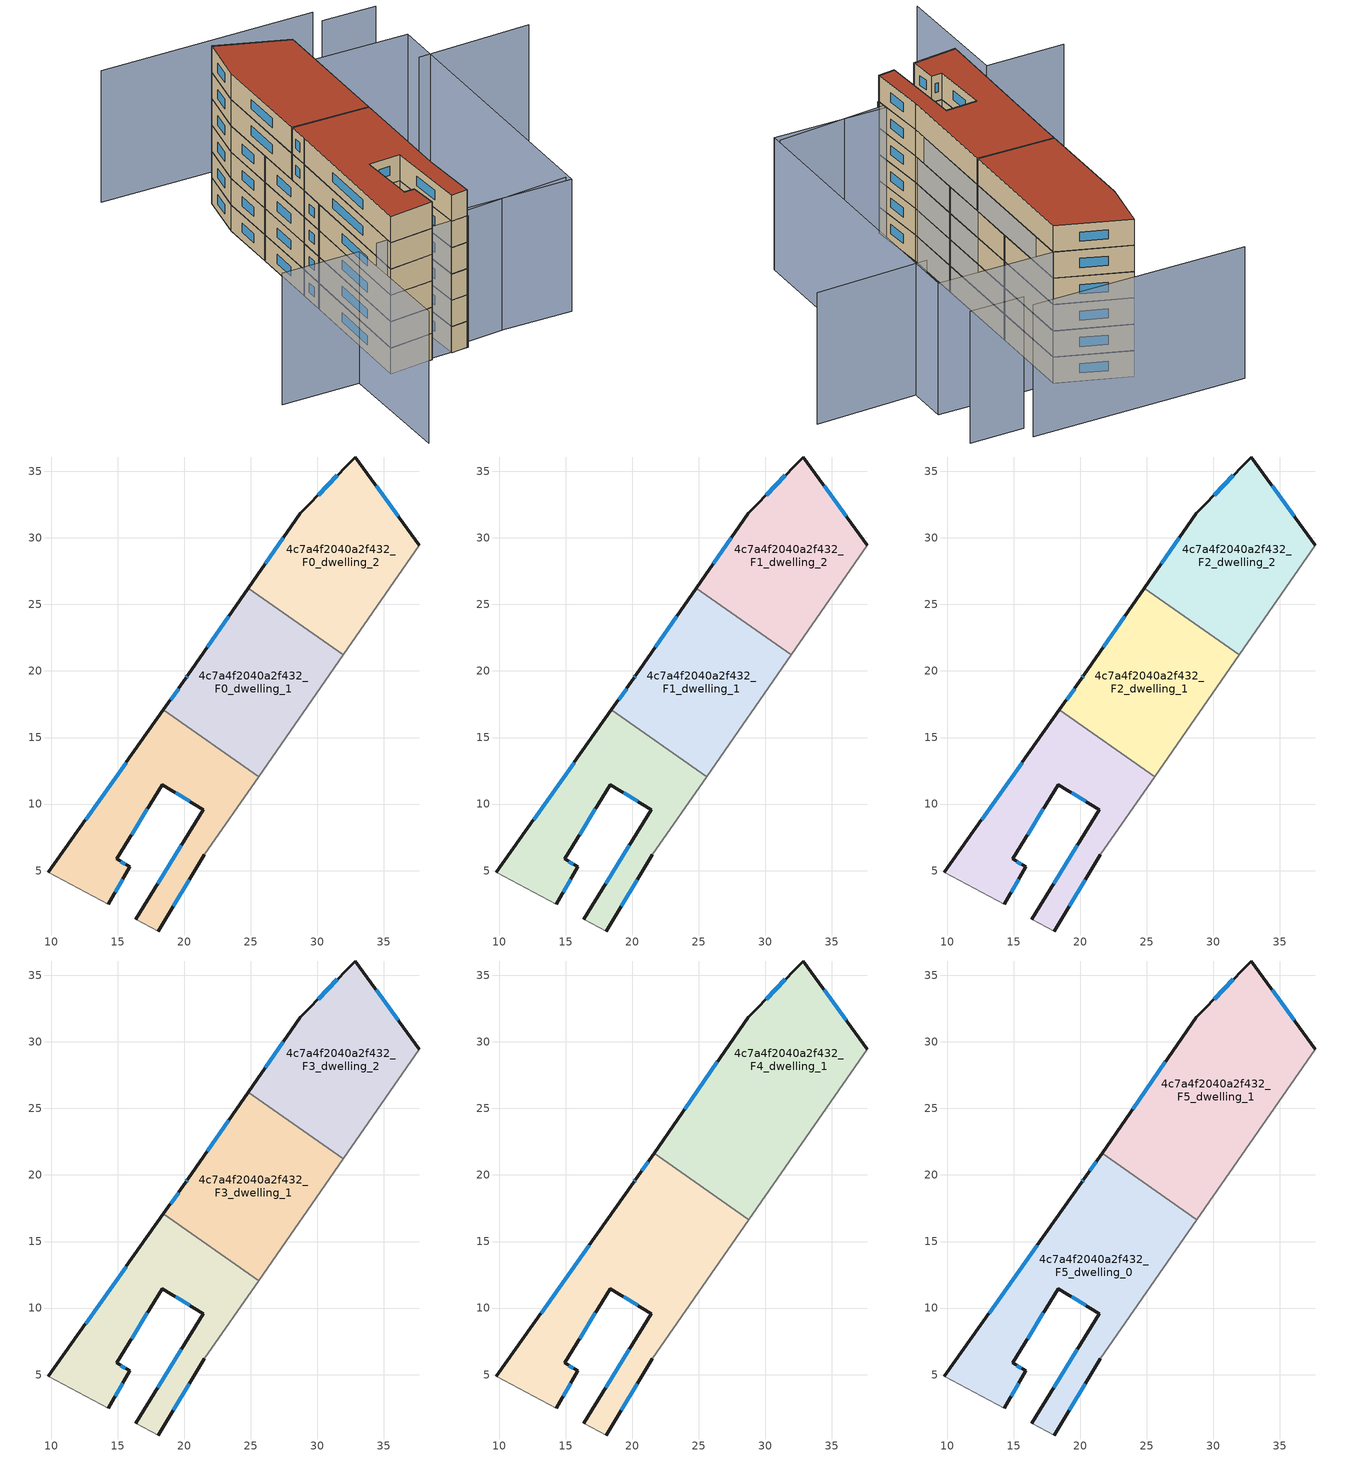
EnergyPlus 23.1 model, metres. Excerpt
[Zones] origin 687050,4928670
4c7a4f2040a2f432_F0_dwelling_0
 floor ground (EU_floor_Construction): 21.52,6.19 25.6,12.07 18.44,17.08 9.81,4.87 14.3,2.47 15.89,5.29 14.93,5.88 18.35,11.47 21.42,9.59 16.37,1.35 18.05,0.47 z0
 wall outside (EU_wall_Construction): 9.81,4.87 18.44,17.08 / 21.52,6.19 18.05,0.47 / 16.37,1.35 21.42,9.59 18.35,11.47 14.93,5.88 15.89,5.29 14.3,2.47 z0:3
 wall adiabatic (EU_wall_Construction): 14.3,2.47 9.81,4.87 / 25.6,12.07 21.52,6.19 / 18.05,0.47 16.37,1.35 z0:3
 wall to 4c7a4f2040a2f432_F0_dwelling_1 (EU_wall_Construction): 18.44,17.08 25.6,12.07 z0:3
 window (EU_Window_Construction): 17.24,9.65 16.05,7.69 / 15.25,5.68 15.58,5.48 / 15.38,4.37 14.82,3.38 / 12.61,8.84 15.63,13.11 / 20.4,4.33 19.18,2.33 / 18.02,4.03 19.78,6.91 / 20.43,10.2 19.35,10.85 z0.98:2.02
4c7a4f2040a2f432_F0_dwelling_1
 floor ground (EU_floor_Construction): 25.6,12.07 31.95,21.23 24.82,26.23 20.27,19.67 20.12,19.46 18.44,17.08 z0
 wall outside (EU_wall_Construction): 18.44,17.08 20.12,19.46 20.27,19.67 24.82,26.23 z0:3
 wall to 4c7a4f2040a2f432_F0_dwelling_2 (EU_wall_Construction): 24.82,26.23 31.95,21.23 z0:3
 wall adiabatic (EU_wall_Construction): 31.95,21.23 25.6,12.07 z0:3
 window (EU_Window_Construction): 18.99,17.85 19.58,18.68 / 20.17,19.52 20.23,19.6 / 21.75,21.8 23.34,24.09 z0.98:2.02
4c7a4f2040a2f432_F0_dwelling_2
 floor ground (EU_floor_Construction): 31.95,21.23 37.64,29.46 32.86,36.08 28.7,31.83 24.82,26.23 z0
 wall outside (EU_wall_Construction): 24.82,26.23 28.7,31.83 32.86,36.08 37.64,29.46 z0:3
 wall adiabatic (EU_wall_Construction): 37.64,29.46 31.95,21.23 z0:3
 window (EU_Window_Construction): 26.08,28.05 27.44,30.01 / 30.06,33.21 31.51,34.7 / 34.42,33.92 36.09,31.61 z0.98:2.02
4c7a4f2040a2f432_F1_dwelling_0
 floor to 4c7a4f2040a2f432_F0_dwelling_0 (EU_floor_Construction): 21.52,6.19 25.6,12.07 18.44,17.08 9.81,4.87 14.3,2.47 15.89,5.29 14.93,5.88 18.35,11.47 21.42,9.59 16.37,1.35 18.05,0.47 z3
 wall outside (EU_wall_Construction): 9.81,4.87 18.44,17.08 / 21.52,6.19 18.05,0.47 / 16.37,1.35 21.42,9.59 18.35,11.47 14.93,5.88 15.89,5.29 14.3,2.47 z3:6
 wall adiabatic (EU_wall_Construction): 14.3,2.47 9.81,4.87 / 25.6,12.07 21.52,6.19 / 18.05,0.47 16.37,1.35 z3:6
 wall to 4c7a4f2040a2f432_F1_dwelling_1 (EU_wall_Construction): 18.44,17.08 25.6,12.07 z3:6
 window (EU_Window_Construction): 17.24,9.65 16.05,7.69 / 15.25,5.68 15.58,5.48 / 15.38,4.37 14.82,3.38 / 12.61,8.84 15.63,13.11 / 20.4,4.33 19.18,2.33 / 18.02,4.03 19.78,6.91 / 20.43,10.2 19.35,10.85 z3.98:5.02
4c7a4f2040a2f432_F1_dwelling_1
 floor to 4c7a4f2040a2f432_F0_dwelling_1 (EU_floor_Construction): 25.6,12.07 31.95,21.23 24.82,26.23 20.27,19.67 20.12,19.46 18.44,17.08 z3
 wall outside (EU_wall_Construction): 18.44,17.08 20.12,19.46 20.27,19.67 24.82,26.23 z3:6
 wall to 4c7a4f2040a2f432_F1_dwelling_2 (EU_wall_Construction): 24.82,26.23 31.95,21.23 z3:6
 wall adiabatic (EU_wall_Construction): 31.95,21.23 25.6,12.07 z3:6
 window (EU_Window_Construction): 18.99,17.85 19.58,18.68 / 20.17,19.52 20.23,19.6 / 21.75,21.8 23.34,24.09 z3.98:5.02
4c7a4f2040a2f432_F1_dwelling_2
 floor to 4c7a4f2040a2f432_F0_dwelling_2 (EU_floor_Construction): 31.95,21.23 37.64,29.46 32.86,36.08 28.7,31.83 24.82,26.23 z3
 wall outside (EU_wall_Construction): 24.82,26.23 28.7,31.83 32.86,36.08 37.64,29.46 z3:6
 wall adiabatic (EU_wall_Construction): 37.64,29.46 31.95,21.23 z3:6
 window (EU_Window_Construction): 26.08,28.05 27.44,30.01 / 30.06,33.21 31.51,34.7 / 34.42,33.92 36.09,31.61 z3.98:5.02
4c7a4f2040a2f432_F2_dwelling_0
 floor to 4c7a4f2040a2f432_F1_dwelling_0 (EU_floor_Construction): 21.52,6.19 25.6,12.07 18.44,17.08 9.81,4.87 14.3,2.47 15.89,5.29 14.93,5.88 18.35,11.47 21.42,9.59 16.37,1.35 18.05,0.47 z6
 wall outside (EU_wall_Construction): 9.81,4.87 18.44,17.08 / 21.52,6.19 18.05,0.47 / 16.37,1.35 21.42,9.59 18.35,11.47 14.93,5.88 15.89,5.29 14.3,2.47 z6:9
 wall adiabatic (EU_wall_Construction): 14.3,2.47 9.81,4.87 / 25.6,12.07 21.52,6.19 / 18.05,0.47 16.37,1.35 z6:9
 wall to 4c7a4f2040a2f432_F2_dwelling_1 (EU_wall_Construction): 18.44,17.08 25.6,12.07 z6:9
 window (EU_Window_Construction): 17.24,9.65 16.05,7.69 / 15.25,5.68 15.58,5.48 / 15.38,4.37 14.82,3.38 / 12.61,8.84 15.63,13.11 / 20.4,4.33 19.18,2.33 / 18.02,4.03 19.78,6.91 / 20.43,10.2 19.35,10.85 z6.98:8.02
4c7a4f2040a2f432_F2_dwelling_1
 floor to 4c7a4f2040a2f432_F1_dwelling_1 (EU_floor_Construction): 25.6,12.07 31.95,21.23 24.82,26.23 20.27,19.67 20.12,19.46 18.44,17.08 z6
 wall outside (EU_wall_Construction): 18.44,17.08 20.12,19.46 20.27,19.67 24.82,26.23 z6:9
 wall to 4c7a4f2040a2f432_F2_dwelling_2 (EU_wall_Construction): 24.82,26.23 31.95,21.23 z6:9
 wall adiabatic (EU_wall_Construction): 31.95,21.23 25.6,12.07 z6:9
 window (EU_Window_Construction): 18.99,17.85 19.58,18.68 / 20.17,19.52 20.23,19.6 / 21.75,21.8 23.34,24.09 z6.98:8.02
4c7a4f2040a2f432_F2_dwelling_2
 floor to 4c7a4f2040a2f432_F1_dwelling_2 (EU_floor_Construction): 31.95,21.23 37.64,29.46 32.86,36.08 28.7,31.83 24.82,26.23 z6
 wall outside (EU_wall_Construction): 24.82,26.23 28.7,31.83 32.86,36.08 37.64,29.46 z6:9
 wall adiabatic (EU_wall_Construction): 37.64,29.46 31.95,21.23 z6:9
 window (EU_Window_Construction): 26.08,28.05 27.44,30.01 / 30.06,33.21 31.51,34.7 / 34.42,33.92 36.09,31.61 z6.98:8.02
4c7a4f2040a2f432_F3_dwelling_0
 floor to 4c7a4f2040a2f432_F2_dwelling_0 (EU_floor_Construction): 21.52,6.19 25.6,12.07 18.44,17.08 9.81,4.87 14.3,2.47 15.89,5.29 14.93,5.88 18.35,11.47 21.42,9.59 16.37,1.35 18.05,0.47 z9
 wall outside (EU_wall_Construction): 9.81,4.87 18.44,17.08 / 21.52,6.19 18.05,0.47 / 16.37,1.35 21.42,9.59 18.35,11.47 14.93,5.88 15.89,5.29 14.3,2.47 z9:12
 wall adiabatic (EU_wall_Construction): 14.3,2.47 9.81,4.87 / 25.6,12.07 21.52,6.19 / 18.05,0.47 16.37,1.35 z9:12
 wall to 4c7a4f2040a2f432_F3_dwelling_1 (EU_wall_Construction): 18.44,17.08 25.6,12.07 z9:12
 window (EU_Window_Construction): 17.24,9.65 16.05,7.69 / 15.25,5.68 15.58,5.48 / 15.38,4.37 14.82,3.38 / 12.61,8.84 15.63,13.11 / 20.4,4.33 19.18,2.33 / 18.02,4.03 19.78,6.91 / 20.43,10.2 19.35,10.85 z9.98:11.02
4c7a4f2040a2f432_F3_dwelling_1
 floor to 4c7a4f2040a2f432_F2_dwelling_1 (EU_floor_Construction): 25.6,12.07 31.95,21.23 24.82,26.23 20.27,19.67 20.12,19.46 18.44,17.08 z9
 wall outside (EU_wall_Construction): 18.44,17.08 20.12,19.46 20.27,19.67 24.82,26.23 z9:12
 wall to 4c7a4f2040a2f432_F3_dwelling_2 (EU_wall_Construction): 24.82,26.23 31.95,21.23 z9:12
 wall adiabatic (EU_wall_Construction): 31.95,21.23 25.6,12.07 z9:12
 window (EU_Window_Construction): 18.99,17.85 19.58,18.68 / 20.17,19.52 20.23,19.6 / 21.75,21.8 23.34,24.09 z9.98:11.02
4c7a4f2040a2f432_F3_dwelling_2
 floor to 4c7a4f2040a2f432_F2_dwelling_2 (EU_floor_Construction): 31.95,21.23 37.64,29.46 32.86,36.08 28.7,31.83 24.82,26.23 z9
 wall outside (EU_wall_Construction): 24.82,26.23 28.7,31.83 32.86,36.08 37.64,29.46 z9:12
 wall adiabatic (EU_wall_Construction): 37.64,29.46 31.95,21.23 z9:12
 window (EU_Window_Construction): 26.08,28.05 27.44,30.01 / 30.06,33.21 31.51,34.7 / 34.42,33.92 36.09,31.61 z9.98:11.02
4c7a4f2040a2f432_F4_dwelling_0
 floor to 4c7a4f2040a2f432_F3_dwelling_0 (EU_floor_Construction): 21.52,6.19 25.6,12.07 18.44,17.08 9.81,4.87 14.3,2.47 15.89,5.29 14.93,5.88 18.35,11.47 21.42,9.59 16.37,1.35 18.05,0.47 z12
 floor to 4c7a4f2040a2f432_F3_dwelling_1 (EU_floor_Construction): 25.6,12.07 28.77,16.65 21.64,21.64 20.27,19.67 20.12,19.46 18.44,17.08 z12
 wall outside (EU_wall_Construction): 9.81,4.87 20.12,19.46 20.27,19.67 21.64,21.64 / 21.52,6.19 18.05,0.47 / 16.37,1.35 21.42,9.59 18.35,11.47 14.93,5.88 15.89,5.29 14.3,2.47 z12:15
 wall adiabatic (EU_wall_Construction): 14.3,2.47 9.81,4.87 / 28.77,16.65 21.52,6.19 / 18.05,0.47 16.37,1.35 z12:15
 wall to 4c7a4f2040a2f432_F4_dwelling_1 (EU_wall_Construction): 21.64,21.64 28.77,16.65 z12:15
 window (EU_Window_Construction): 17.24,9.65 16.05,7.69 / 15.25,5.68 15.58,5.48 / 15.38,4.37 14.82,3.38 / 13.16,9.61 16.77,14.71 / 20.17,19.52 20.23,19.6 / 20.72,20.31 21.2,21 / 20.4,4.33 19.18,2.33 / 18.02,4.03 19.78,6.91 / 20.43,10.2 19.35,10.85 z12.98:14.02
4c7a4f2040a2f432_F4_dwelling_1
 floor to 4c7a4f2040a2f432_F3_dwelling_1 (EU_floor_Construction): 28.77,16.65 31.95,21.23 24.82,26.23 21.64,21.64 z12
 floor to 4c7a4f2040a2f432_F3_dwelling_2 (EU_floor_Construction): 31.95,21.23 37.64,29.46 32.86,36.08 28.7,31.83 24.82,26.23 z12
 wall outside (EU_wall_Construction): 21.64,21.64 28.7,31.83 32.86,36.08 37.64,29.46 z12:15
 wall adiabatic (EU_wall_Construction): 37.64,29.46 28.77,16.65 z12:15
 window (EU_Window_Construction): 23.94,24.96 26.41,28.52 / 30.06,33.21 31.51,34.7 / 34.42,33.92 36.09,31.61 z12.98:14.02
4c7a4f2040a2f432_F5_dwelling_0
 floor to 4c7a4f2040a2f432_F4_dwelling_0 (EU_floor_Construction): 21.52,6.19 28.77,16.65 21.64,21.64 20.27,19.67 20.12,19.46 9.81,4.87 14.3,2.47 15.89,5.29 14.93,5.88 18.35,11.47 21.42,9.59 16.37,1.35 18.05,0.47 z15
 wall outside (EU_wall_Construction): 9.81,4.87 20.12,19.46 20.27,19.67 21.64,21.64 / 21.52,6.19 18.05,0.47 / 16.37,1.35 21.42,9.59 18.35,11.47 14.93,5.88 15.89,5.29 14.3,2.47 z15:18
 wall adiabatic (EU_wall_Construction): 14.3,2.47 9.81,4.87 / 28.77,16.65 21.52,6.19 / 18.05,0.47 16.37,1.35 z15:18
 wall to 4c7a4f2040a2f432_F5_dwelling_1 (EU_wall_Construction): 21.64,21.64 28.77,16.65 z15:18
 window (EU_Window_Construction): 17.24,9.65 16.05,7.69 / 15.25,5.68 15.58,5.48 / 15.38,4.37 14.82,3.38 / 13.16,9.61 16.77,14.71 / 20.17,19.52 20.23,19.6 / 20.72,20.31 21.2,21 / 20.4,4.33 19.18,2.33 / 18.02,4.03 19.78,6.91 / 20.43,10.2 19.35,10.85 z15.98:17.02
 roof outside (EU_roof_Construction): 28.77,16.65 21.52,6.19 18.05,0.47 16.37,1.35 21.42,9.59 18.35,11.47 14.93,5.88 15.89,5.29 14.3,2.47 9.81,4.87 20.12,19.46 20.27,19.67 21.64,21.64 z18
4c7a4f2040a2f432_F5_dwelling_1
 floor to 4c7a4f2040a2f432_F4_dwelling_1 (EU_floor_Construction): 28.77,16.65 37.64,29.46 32.86,36.08 28.7,31.83 21.64,21.64 z15
 wall outside (EU_wall_Construction): 21.64,21.64 28.7,31.83 32.86,36.08 37.64,29.46 z15:18
 wall adiabatic (EU_wall_Construction): 37.64,29.46 28.77,16.65 z15:18
 window (EU_Window_Construction): 23.94,24.96 26.41,28.52 / 30.06,33.21 31.51,34.7 / 34.42,33.92 36.09,31.61 z15.98:17.02
 roof outside (EU_roof_Construction): 32.86,36.08 37.64,29.46 28.77,16.65 21.64,21.64 28.7,31.83 z18
shading: 17.38,1.95 29.43,-4.86 / 9.15,6.09 18.15,0.41 / 44.69,18.91 55.37,12.1 / -0.49,11.8 6.81,6.89 / 6.81,6.89 -0.94,-4.64 / 52.06,27.34 47.02,30.8 / 48.11,32.39 28.27,46.02 / 18.52,1.85 37.64,29.46 / 37.64,29.46 48.37,22.02 / 48.37,22.02 29.24,-5.58 / 29.24,-5.58 18.52,1.85 z0:15
[Building]
EU S2 Campaign: North Axis=0; Terrain=City; Solar Distribution=FullExterior
[Site:Location]
Bologna: Latitude=44.5; Longitude=11.25; Time Zone=1; Elevation=37
[SizingPeriod:WeatherFileDays]
AnnualSizingPeriod: Begin Month=1; Begin Day of Month=1; End Month=12; End Day of Month=31; Day of Week for Start Day=Monday; Use Weather File Daylight Saving Period=No; Use Weather File Rain and Snow Indicators=No
[MATERIAL]
EU_InternalMass_Material: Roughness=MediumRough; Thickness=0.1; Conductivity=1; Density=1800; Specific Heat=900; Thermal Absorptance=0.9; Solar Absorptance=0.7; Visible Absorptance=0.7
[MATERIAL:NOMASS] Roughness=MediumRough; Thermal Absorptance=0.9; Solar Absorptance=0.7; Visible Absorptance=0.7
Name | Thermal Resistance
EU_wall_NoMass | 0.905828
EU_roof_NoMass | 0.37593
EU_floor_NoMass | 0.67114
[WINDOWMATERIAL:SIMPLEGLAZINGSYSTEM]
EU_Window_SimpleGlazing: UFactor=4.52486; Solar Heat Gain Coefficient=0.85; Visible Transmittance=0.85
[CONSTRUCTION]
EU_wall_Construction: EU_wall_NoMass
EU_roof_Construction: EU_roof_NoMass
EU_floor_Construction: EU_floor_NoMass
EU_InternalMass_Construction: EU_InternalMass_Material
EU_Window_Construction: EU_Window_SimpleGlazing
[ZONE] Type=1; Multiplier=1; Ceiling Height=autocalculate; Floor Area=autocalculate; Part of Total Floor Area=Yes
Name | Volume
4c7a4f2040a2f432_F0_dwelling_0; 4c7a4f2040a2f432_F1_dwelling_0; 4c7a4f2040a2f432_F2_dwelling_0; 4c7a4f2040a2f432_F3_dwelling_0 | 291.365
4c7a4f2040a2f432_F4_dwelling_0; 4c7a4f2040a2f432_F5_dwelling_0 | 437.048
4c7a4f2040a2f432_F0_dwelling_1; 4c7a4f2040a2f432_F1_dwelling_1; 4c7a4f2040a2f432_F2_dwelling_1; 4c7a4f2040a2f432_F3_dwelling_1 | 291.344
4c7a4f2040a2f432_F4_dwelling_1; 4c7a4f2040a2f432_F5_dwelling_1 | 437.041
4c7a4f2040a2f432_F0_dwelling_2; 4c7a4f2040a2f432_F1_dwelling_2; 4c7a4f2040a2f432_F2_dwelling_2; 4c7a4f2040a2f432_F3_dwelling_2 | 291.377
[INTERNALMASS] Construction=EU_InternalMass_Construction
Name | Zone or ZoneList | Surface Area
4c7a4f2040a2f432_F0_dwelling_0_EU_InternalMass | 4c7a4f2040a2f432_F0_dwelling_0 | 97.1211
4c7a4f2040a2f432_F0_dwelling_1_EU_InternalMass | 4c7a4f2040a2f432_F0_dwelling_1 | 97.1152
4c7a4f2040a2f432_F0_dwelling_2_EU_InternalMass | 4c7a4f2040a2f432_F0_dwelling_2 | 97.1255
4c7a4f2040a2f432_F1_dwelling_0_EU_InternalMass | 4c7a4f2040a2f432_F1_dwelling_0 | 97.1211
4c7a4f2040a2f432_F1_dwelling_1_EU_InternalMass | 4c7a4f2040a2f432_F1_dwelling_1 | 97.1152
4c7a4f2040a2f432_F1_dwelling_2_EU_InternalMass | 4c7a4f2040a2f432_F1_dwelling_2 | 97.1255
4c7a4f2040a2f432_F2_dwelling_0_EU_InternalMass | 4c7a4f2040a2f432_F2_dwelling_0 | 97.1211
4c7a4f2040a2f432_F2_dwelling_1_EU_InternalMass | 4c7a4f2040a2f432_F2_dwelling_1 | 97.1152
4c7a4f2040a2f432_F2_dwelling_2_EU_InternalMass | 4c7a4f2040a2f432_F2_dwelling_2 | 97.1255
4c7a4f2040a2f432_F3_dwelling_0_EU_InternalMass | 4c7a4f2040a2f432_F3_dwelling_0 | 97.1211
4c7a4f2040a2f432_F3_dwelling_1_EU_InternalMass | 4c7a4f2040a2f432_F3_dwelling_1 | 97.1152
4c7a4f2040a2f432_F3_dwelling_2_EU_InternalMass | 4c7a4f2040a2f432_F3_dwelling_2 | 97.1255
4c7a4f2040a2f432_F4_dwelling_0_EU_InternalMass | 4c7a4f2040a2f432_F4_dwelling_0 | 145.682
4c7a4f2040a2f432_F4_dwelling_1_EU_InternalMass | 4c7a4f2040a2f432_F4_dwelling_1 | 145.681
4c7a4f2040a2f432_F5_dwelling_0_EU_InternalMass | 4c7a4f2040a2f432_F5_dwelling_0 | 145.682
4c7a4f2040a2f432_F5_dwelling_1_EU_InternalMass | 4c7a4f2040a2f432_F5_dwelling_1 | 145.681
[OTHEREQUIPMENT] Fuel Type=Electricity; Design Level Calculation Method=Watts/Area; Power per Zone Floor Area=1; Fraction Latent=0; Fraction Radiant=0; Fraction Lost=0; Carbon Dioxide Generation Rate=0; EndUse Subcategory=EU_Step8_InternalGains
Name | Zone or ZoneList or Space or SpaceList | Schedule
EU_Step8_InternalGain_4c7a4f2040a2f432_F0_dwelling_0_f000 | 4c7a4f2040a2f432_F0_dwelling_0 | EU_Step8_GainSchedule_4c7a4f2040a2f432_F0_dwelling_0_f000
EU_Step8_InternalGain_4c7a4f2040a2f432_F0_dwelling_1_f000 | 4c7a4f2040a2f432_F0_dwelling_1 | EU_Step8_GainSchedule_4c7a4f2040a2f432_F0_dwelling_1_f000
EU_Step8_InternalGain_4c7a4f2040a2f432_F0_dwelling_2_f000 | 4c7a4f2040a2f432_F0_dwelling_2 | EU_Step8_GainSchedule_4c7a4f2040a2f432_F0_dwelling_2_f000
EU_Step8_InternalGain_4c7a4f2040a2f432_F1_dwelling_0_f000 | 4c7a4f2040a2f432_F1_dwelling_0 | EU_Step8_GainSchedule_4c7a4f2040a2f432_F1_dwelling_0_f000
EU_Step8_InternalGain_4c7a4f2040a2f432_F1_dwelling_1_f000 | 4c7a4f2040a2f432_F1_dwelling_1 | EU_Step8_GainSchedule_4c7a4f2040a2f432_F1_dwelling_1_f000
EU_Step8_InternalGain_4c7a4f2040a2f432_F1_dwelling_2_f000 | 4c7a4f2040a2f432_F1_dwelling_2 | EU_Step8_GainSchedule_4c7a4f2040a2f432_F1_dwelling_2_f000
EU_Step8_InternalGain_4c7a4f2040a2f432_F2_dwelling_0_f000 | 4c7a4f2040a2f432_F2_dwelling_0 | EU_Step8_GainSchedule_4c7a4f2040a2f432_F2_dwelling_0_f000
EU_Step8_InternalGain_4c7a4f2040a2f432_F2_dwelling_1_f000 | 4c7a4f2040a2f432_F2_dwelling_1 | EU_Step8_GainSchedule_4c7a4f2040a2f432_F2_dwelling_1_f000
EU_Step8_InternalGain_4c7a4f2040a2f432_F2_dwelling_2_f000 | 4c7a4f2040a2f432_F2_dwelling_2 | EU_Step8_GainSchedule_4c7a4f2040a2f432_F2_dwelling_2_f000
EU_Step8_InternalGain_4c7a4f2040a2f432_F3_dwelling_0_f000 | 4c7a4f2040a2f432_F3_dwelling_0 | EU_Step8_GainSchedule_4c7a4f2040a2f432_F3_dwelling_0_f000
EU_Step8_InternalGain_4c7a4f2040a2f432_F3_dwelling_1_f000 | 4c7a4f2040a2f432_F3_dwelling_1 | EU_Step8_GainSchedule_4c7a4f2040a2f432_F3_dwelling_1_f000
EU_Step8_InternalGain_4c7a4f2040a2f432_F3_dwelling_2_f000 | 4c7a4f2040a2f432_F3_dwelling_2 | EU_Step8_GainSchedule_4c7a4f2040a2f432_F3_dwelling_2_f000
EU_Step8_InternalGain_4c7a4f2040a2f432_F4_dwelling_0_f000 | 4c7a4f2040a2f432_F4_dwelling_0 | EU_Step8_GainSchedule_4c7a4f2040a2f432_F4_dwelling_0_f000
EU_Step8_InternalGain_4c7a4f2040a2f432_F4_dwelling_1_f000 | 4c7a4f2040a2f432_F4_dwelling_1 | EU_Step8_GainSchedule_4c7a4f2040a2f432_F4_dwelling_1_f000
EU_Step8_InternalGain_4c7a4f2040a2f432_F5_dwelling_0_f000 | 4c7a4f2040a2f432_F5_dwelling_0 | EU_Step8_GainSchedule_4c7a4f2040a2f432_F5_dwelling_0_f000
EU_Step8_InternalGain_4c7a4f2040a2f432_F5_dwelling_1_f000 | 4c7a4f2040a2f432_F5_dwelling_1 | EU_Step8_GainSchedule_4c7a4f2040a2f432_F5_dwelling_1_f000
[ZONEVENTILATION:DESIGNFLOWRATE] Schedule=EU_AlwaysOn; Design Flow Rate Calculation Method=AirChanges/Hour; Air Changes per Hour=0.73129; Ventilation Type=Natural; Fan Pressure Rise=0; Fan Total Efficiency=1; Constant Term Coefficient=1; Temperature Term Coefficient=0; Velocity Term Coefficient=0; Velocity Squared Term Coefficient=0; Minimum Indoor Temperature=-100; Maximum Indoor Temperature=100; Delta Temperature=-100; Minimum Outdoor Temperature=-100; Maximum Outdoor Temperature=100; Maximum Wind Speed=40
Name | Zone or ZoneList or Space or SpaceList
EU_ConstantAir_4c7a4f2040a2f432_F0_dwelling_0 | 4c7a4f2040a2f432_F0_dwelling_0
EU_ConstantAir_4c7a4f2040a2f432_F0_dwelling_1 | 4c7a4f2040a2f432_F0_dwelling_1
EU_ConstantAir_4c7a4f2040a2f432_F0_dwelling_2 | 4c7a4f2040a2f432_F0_dwelling_2
EU_ConstantAir_4c7a4f2040a2f432_F1_dwelling_0 | 4c7a4f2040a2f432_F1_dwelling_0
EU_ConstantAir_4c7a4f2040a2f432_F1_dwelling_1 | 4c7a4f2040a2f432_F1_dwelling_1
EU_ConstantAir_4c7a4f2040a2f432_F1_dwelling_2 | 4c7a4f2040a2f432_F1_dwelling_2
EU_ConstantAir_4c7a4f2040a2f432_F2_dwelling_0 | 4c7a4f2040a2f432_F2_dwelling_0
EU_ConstantAir_4c7a4f2040a2f432_F2_dwelling_1 | 4c7a4f2040a2f432_F2_dwelling_1
EU_ConstantAir_4c7a4f2040a2f432_F2_dwelling_2 | 4c7a4f2040a2f432_F2_dwelling_2
EU_ConstantAir_4c7a4f2040a2f432_F3_dwelling_0 | 4c7a4f2040a2f432_F3_dwelling_0
EU_ConstantAir_4c7a4f2040a2f432_F3_dwelling_1 | 4c7a4f2040a2f432_F3_dwelling_1
EU_ConstantAir_4c7a4f2040a2f432_F3_dwelling_2 | 4c7a4f2040a2f432_F3_dwelling_2
EU_ConstantAir_4c7a4f2040a2f432_F4_dwelling_0 | 4c7a4f2040a2f432_F4_dwelling_0
EU_ConstantAir_4c7a4f2040a2f432_F4_dwelling_1 | 4c7a4f2040a2f432_F4_dwelling_1
EU_ConstantAir_4c7a4f2040a2f432_F5_dwelling_0 | 4c7a4f2040a2f432_F5_dwelling_0
EU_ConstantAir_4c7a4f2040a2f432_F5_dwelling_1 | 4c7a4f2040a2f432_F5_dwelling_1
[HVACTEMPLATE:THERMOSTAT] Constant Heating Setpoint=20; Constant Cooling Setpoint=50
EU_HeatOnly_4c7a4f2040a2f432_F0_dwelling_0; EU_HeatOnly_4c7a4f2040a2f432_F0_dwelling_1; EU_HeatOnly_4c7a4f2040a2f432_F0_dwelling_2; EU_HeatOnly_4c7a4f2040a2f432_F1_dwelling_0; EU_HeatOnly_4c7a4f2040a2f432_F1_dwelling_1; EU_HeatOnly_4c7a4f2040a2f432_F1_dwelling_2; EU_HeatOnly_4c7a4f2040a2f432_F2_dwelling_0; EU_HeatOnly_4c7a4f2040a2f432_F2_dwelling_1; EU_HeatOnly_4c7a4f2040a2f432_F2_dwelling_2; EU_HeatOnly_4c7a4f2040a2f432_F3_dwelling_0; EU_HeatOnly_4c7a4f2040a2f432_F3_dwelling_1; EU_HeatOnly_4c7a4f2040a2f432_F3_dwelling_2; EU_HeatOnly_4c7a4f2040a2f432_F4_dwelling_0; EU_HeatOnly_4c7a4f2040a2f432_F4_dwelling_1; EU_HeatOnly_4c7a4f2040a2f432_F5_dwelling_0; EU_HeatOnly_4c7a4f2040a2f432_F5_dwelling_1
[HVACTEMPLATE:ZONE:IDEALLOADSAIRSYSTEM] System Availability Schedule=EU_AlwaysOn; Maximum Heating Supply Air Temperature=50; Minimum Cooling Supply Air Temperature=13; Maximum Heating Supply Air Humidity Ratio=0.0156; Minimum Cooling Supply Air Humidity Ratio=0.0077; Heating Limit=NoLimit; Cooling Limit=NoLimit; Heating Availability Schedule=EU_AlwaysOn; Cooling Availability Schedule=EU_CoolingOff; Dehumidification Control Type=ConstantSensibleHeatRatio; Cooling Sensible Heat Ratio=0.7; Dehumidification Setpoint=60; Humidification Control Type=None; Humidification Setpoint=30; Outdoor Air Method=None; Outdoor Air Flow Rate per Person=0.00944; Outdoor Air Flow Rate per Zone Floor Area=0; Outdoor Air Flow Rate per Zone=0; Demand Controlled Ventilation Type=None; Outdoor Air Economizer Type=NoEconomizer; Heat Recovery Type=None; Sensible Heat Recovery Effectiveness=0.7; Latent Heat Recovery Effectiveness=0.65
Name | Template Thermostat
4c7a4f2040a2f432_F0_dwelling_0 | EU_HeatOnly_4c7a4f2040a2f432_F0_dwelling_0
4c7a4f2040a2f432_F0_dwelling_1 | EU_HeatOnly_4c7a4f2040a2f432_F0_dwelling_1
4c7a4f2040a2f432_F0_dwelling_2 | EU_HeatOnly_4c7a4f2040a2f432_F0_dwelling_2
4c7a4f2040a2f432_F1_dwelling_0 | EU_HeatOnly_4c7a4f2040a2f432_F1_dwelling_0
4c7a4f2040a2f432_F1_dwelling_1 | EU_HeatOnly_4c7a4f2040a2f432_F1_dwelling_1
4c7a4f2040a2f432_F1_dwelling_2 | EU_HeatOnly_4c7a4f2040a2f432_F1_dwelling_2
4c7a4f2040a2f432_F2_dwelling_0 | EU_HeatOnly_4c7a4f2040a2f432_F2_dwelling_0
4c7a4f2040a2f432_F2_dwelling_1 | EU_HeatOnly_4c7a4f2040a2f432_F2_dwelling_1
4c7a4f2040a2f432_F2_dwelling_2 | EU_HeatOnly_4c7a4f2040a2f432_F2_dwelling_2
4c7a4f2040a2f432_F3_dwelling_0 | EU_HeatOnly_4c7a4f2040a2f432_F3_dwelling_0
4c7a4f2040a2f432_F3_dwelling_1 | EU_HeatOnly_4c7a4f2040a2f432_F3_dwelling_1
4c7a4f2040a2f432_F3_dwelling_2 | EU_HeatOnly_4c7a4f2040a2f432_F3_dwelling_2
4c7a4f2040a2f432_F4_dwelling_0 | EU_HeatOnly_4c7a4f2040a2f432_F4_dwelling_0
4c7a4f2040a2f432_F4_dwelling_1 | EU_HeatOnly_4c7a4f2040a2f432_F4_dwelling_1
4c7a4f2040a2f432_F5_dwelling_0 | EU_HeatOnly_4c7a4f2040a2f432_F5_dwelling_0
4c7a4f2040a2f432_F5_dwelling_1 | EU_HeatOnly_4c7a4f2040a2f432_F5_dwelling_1
[SIZING:ZONE] Zone Cooling Design Supply Air Temperature Input Method=SupplyAirTemperature; Zone Cooling Design Supply Air Temperature=13; Zone Heating Design Supply Air Temperature Input Method=SupplyAirTemperature; Zone Heating Design Supply Air Temperature=50; Zone Cooling Design Supply Air Humidity Ratio=0.008; Zone Heating Design Supply Air Humidity Ratio=0.008; Cooling Design Air Flow Method=DesignDay; Cooling Design Air Flow Rate=0; Cooling Minimum Air Flow per Zone Floor Area=0.000762; Cooling Minimum Air Flow=0; Cooling Minimum Air Flow Fraction=0.2; Heating Design Air Flow Method=DesignDay; Heating Design Air Flow Rate=0; Heating Maximum Air Flow per Zone Floor Area=0.002032; Heating Maximum Air Flow=0.141576; Heating Maximum Air Flow Fraction=0.3; Account for Dedicated Outdoor Air System=No; Dedicated Outdoor Air System Control Strategy=NeutralSupplyAir; Dedicated Outdoor Air Low Setpoint Temperature for Design=autosize; Dedicated Outdoor Air High Setpoint Temperature for Design=autosize; Zone Load Sizing Method=Sensible Load Only No Latent Load; Zone Latent Cooling Design Supply Air Humidity Ratio Input Method=HumidityRatioDifference; Zone Cooling Design Supply Air Humidity Ratio Difference=0.005; Zone Latent Heating Design Supply Air Humidity Ratio Input Method=HumidityRatioDifference; Zone Humidification Design Supply Air Humidity Ratio Difference=0.005
4c7a4f2040a2f432_F0_dwelling_0; 4c7a4f2040a2f432_F0_dwelling_1; 4c7a4f2040a2f432_F0_dwelling_2; 4c7a4f2040a2f432_F1_dwelling_0; 4c7a4f2040a2f432_F1_dwelling_1; 4c7a4f2040a2f432_F1_dwelling_2; 4c7a4f2040a2f432_F2_dwelling_0; 4c7a4f2040a2f432_F2_dwelling_1; 4c7a4f2040a2f432_F2_dwelling_2; 4c7a4f2040a2f432_F3_dwelling_0; 4c7a4f2040a2f432_F3_dwelling_1; 4c7a4f2040a2f432_F3_dwelling_2; 4c7a4f2040a2f432_F4_dwelling_0; 4c7a4f2040a2f432_F4_dwelling_1; 4c7a4f2040a2f432_F5_dwelling_0; 4c7a4f2040a2f432_F5_dwelling_1
[SCHEDULE:CONSTANT]
Name | Hourly Value
EU_AlwaysOn | 1
EU_CoolingOff | 0
[SCHEDULE:FILE] Column Number=1; Rows to Skip at Top=0; Number of Hours of Data=8760; Column Separator=Comma; Interpolate to Timestep=No; Minutes per Item=60; Adjust Schedule for Daylight Savings=Yes
Name | File
EU_Step8_GainSchedule_4c7a4f2040a2f432_F0_dwelling_0_f000 | ../../schedules/4c7a4f2040a2f432/4c7a4f2040a2f432_F0_dwelling_0_f000_gain.csv
EU_Step8_GainSchedule_4c7a4f2040a2f432_F0_dwelling_1_f000 | ../../schedules/4c7a4f2040a2f432/4c7a4f2040a2f432_F0_dwelling_1_f000_gain.csv
EU_Step8_GainSchedule_4c7a4f2040a2f432_F0_dwelling_2_f000 | ../../schedules/4c7a4f2040a2f432/4c7a4f2040a2f432_F0_dwelling_2_f000_gain.csv
EU_Step8_GainSchedule_4c7a4f2040a2f432_F1_dwelling_0_f000 | ../../schedules/4c7a4f2040a2f432/4c7a4f2040a2f432_F1_dwelling_0_f000_gain.csv
EU_Step8_GainSchedule_4c7a4f2040a2f432_F1_dwelling_1_f000 | ../../schedules/4c7a4f2040a2f432/4c7a4f2040a2f432_F1_dwelling_1_f000_gain.csv
EU_Step8_GainSchedule_4c7a4f2040a2f432_F1_dwelling_2_f000 | ../../schedules/4c7a4f2040a2f432/4c7a4f2040a2f432_F1_dwelling_2_f000_gain.csv
EU_Step8_GainSchedule_4c7a4f2040a2f432_F2_dwelling_0_f000 | ../../schedules/4c7a4f2040a2f432/4c7a4f2040a2f432_F2_dwelling_0_f000_gain.csv
EU_Step8_GainSchedule_4c7a4f2040a2f432_F2_dwelling_1_f000 | ../../schedules/4c7a4f2040a2f432/4c7a4f2040a2f432_F2_dwelling_1_f000_gain.csv
EU_Step8_GainSchedule_4c7a4f2040a2f432_F2_dwelling_2_f000 | ../../schedules/4c7a4f2040a2f432/4c7a4f2040a2f432_F2_dwelling_2_f000_gain.csv
EU_Step8_GainSchedule_4c7a4f2040a2f432_F3_dwelling_0_f000 | ../../schedules/4c7a4f2040a2f432/4c7a4f2040a2f432_F3_dwelling_0_f000_gain.csv
EU_Step8_GainSchedule_4c7a4f2040a2f432_F3_dwelling_1_f000 | ../../schedules/4c7a4f2040a2f432/4c7a4f2040a2f432_F3_dwelling_1_f000_gain.csv
EU_Step8_GainSchedule_4c7a4f2040a2f432_F3_dwelling_2_f000 | ../../schedules/4c7a4f2040a2f432/4c7a4f2040a2f432_F3_dwelling_2_f000_gain.csv
EU_Step8_GainSchedule_4c7a4f2040a2f432_F4_dwelling_0_f000 | ../../schedules/4c7a4f2040a2f432/4c7a4f2040a2f432_F4_dwelling_0_f000_gain.csv
EU_Step8_GainSchedule_4c7a4f2040a2f432_F4_dwelling_1_f000 | ../../schedules/4c7a4f2040a2f432/4c7a4f2040a2f432_F4_dwelling_1_f000_gain.csv
EU_Step8_GainSchedule_4c7a4f2040a2f432_F5_dwelling_0_f000 | ../../schedules/4c7a4f2040a2f432/4c7a4f2040a2f432_F5_dwelling_0_f000_gain.csv
EU_Step8_GainSchedule_4c7a4f2040a2f432_F5_dwelling_1_f000 | ../../schedules/4c7a4f2040a2f432/4c7a4f2040a2f432_F5_dwelling_1_f000_gain.csv
